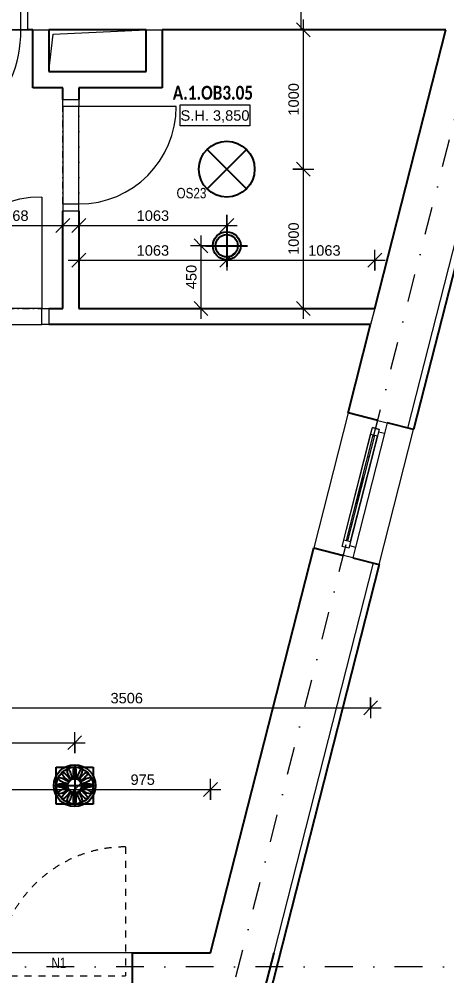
# Model space of a CAD drawing. Header units: millimetres. Extents: x -2011 to 46090, y -3604 to 14792.
# Drawn here: x 20037 to 23109, y -66 to 6802 of the extents above; entities that cross this region are included whole.
import ezdxf

# ---------------------------------------------------------------- set-up
doc = ezdxf.new("R2010")
doc.units = ezdxf.units.MM
for name, pattern in [('HA_Dash_2mm-S1mm', [100, 50, -50]), ('HA_DashDot_10mm-S3mm', [500, 200, -150, 0, -150]), ('HA_DashDot_2_2mm-S0_6mm', [110, 50, -30, 0, -30])]:
    doc.linetypes.add(name, pattern=pattern)
for name, color, linetype, lineweight in [('A-____-____-DIMS', 9, 'Continuous', 5), ('A-____-____-DIMS-50', 9, 'Continuous', 5), ('A-AREA-____-IDEN', 9, 'Continuous', 9), ('A-DETL-GENF-OTLN', 9, 'Continuous', 9), ('A-DOOR-____-MCUT', 9, 'HA_DashDot_2_2mm-S0_6mm', 9), ('A-DOOR-____-OTLN', 9, 'Continuous', 9), ('A-DOOR-FRAM-OTLN', 9, 'Continuous', 9), ('A-FLOR-____-OTLN', 9, 'Continuous', 9), ('A-GENM-____-OTLN', 9, 'Continuous', 9), ('A-GLAZ-____-MCUT', 9, 'Continuous', 5), ('A-GLAZ-____-OTLN', 9, 'Continuous', 5), ('A-WALL-____-MCUT', 9, 'Continuous', 25), ('A-WALL-____-OTLN', 9, 'Continuous', 9), ('E-LITE-EQPM-IDEN', 9, 'Continuous', 9), ('E-LITE-EQPM-OTLN', 9, 'Continuous', 9), ('G-____-____-DIMS', 9, 'Continuous', 5), ('I-WALL-____-MCUT', 9, 'Continuous', 25), ('M-HVAC-CDFF-OTLN', 9, 'Continuous', 9), ('S-GRID-____-OTLN', 9, 'Continuous', 5)]:
    doc.layers.add(name, color=color, linetype=linetype, lineweight=lineweight)
doc.styles.add('Arial_1', font='arial.ttf', dxfattribs={"width": 0.8, "height": 75})
doc.styles.add('Arial_2', font='arial.ttf', dxfattribs={"height": 75})
doc.styles.add('Calibri_B', font='calibrib.ttf', dxfattribs={"width": 0.8, "height": 100})
doc.dimstyles.new('Inner_Dimensions', dxfattribs={"dimscale": 304.8, "dimtxt": 76.519455, "dimasz": 0.328084, "dimexe": 0.246063, "dimexo": 0.0625, "dimgap": 0.032808, "dimtad": 1, "dimdec": 0, "dimzin": 0, "dimdsep": 46, "dimtxsty": 'Arial_2', "dimblk1": 'OBLIQUE', "dimblk2": 'OBLIQUE', "dimsah": 1, "dimcen": 0.09, "dimdle": 0.246063, "dimazin": 0, "dimtfac": 1, "dimtdec": 4, "dimtix": 1, "dimtmove": 0, "dimatfit": 3, "dimfxl": 0.246063, "dimfxlon": 1, "dimtvp": 1, "dimtolj": 1, "dimtzin": 0, "dimlwd": 9, "dimlwe": 9, "dimarcsym": 2})
doc.dimstyles.new('Inner_Dimensions_1', dxfattribs={"dimscale": 304.8, "dimtxt": 76.519455, "dimasz": 0.328084, "dimexe": 0.246063, "dimexo": 0.0625, "dimgap": 0.032808, "dimtad": 1, "dimdec": 0, "dimzin": 0, "dimdsep": 46, "dimtxsty": 'Arial_2', "dimblk1": 'OBLIQUE', "dimblk2": 'OBLIQUE', "dimsah": 1, "dimcen": 0.09, "dimdle": 0.246063, "dimazin": 0, "dimtfac": 1, "dimtdec": 4, "dimtix": 1, "dimtmove": 2, "dimatfit": 3, "dimfxl": 0.246063, "dimfxlon": 1, "dimtvp": 1, "dimtolj": 1, "dimtzin": 0, "dimlwd": 9, "dimlwe": 9, "dimarcsym": 2})

# ---------------------------------------------------------------- blocks, each defined once
blk = doc.blocks.new('HA_DR_Single_Swing_Solid - In_OJ_900x2100_Vstupni-2215765-DSP_1NP-A')
at = {"layer": 'A-DOOR-____-MCUT'}
for p, q in [((-450, 125), (450, 125)), ((-450, -125), (450, -125))]:
    blk.add_line(p, q, dxfattribs=at)
at = {"layer": 'A-DOOR-____-OTLN', "lineweight": 5}
blk.add_line((450, 1025), (450, 125), dxfattribs=at)
at = {"layer": 'A-DOOR-____-OTLN'}
for p, q in [((-500, 125), (500, 125)), ((-500, -125), (500, -125))]:
    blk.add_line(p, q, dxfattribs=at)
at = {"layer": 'A-DOOR-____-OTLN', "lineweight": 5}
blk.add_arc((450, 125), 900, 90, 180, dxfattribs=at)
at = {"layer": 'A-DOOR-FRAM-OTLN'}
for p, q in [((-500, 125), (-500, -125)), ((-450, 125), (-500, 125)), ((-450, 125), (-450, -125)), ((450, 125), (-450, 125)), ((450, -125), (450, 125)), ((450, 125), (500, 125)), ((500, 125), (500, -125)), ((-500, -125), (-450, -125)), ((-450, -125), (450, -125)), ((500, -125), (450, -125))]:
    blk.add_line(p, q, dxfattribs=at)
blk = doc.blocks.new('HA_DR_Single_Swing_Solid - In_OJ_800x2100-2215786-DSP_1NP-A')
at = {"layer": 'A-DOOR-____-MCUT'}
for p, q in [((-400, 57.5), (400, 57.5)), ((-400, -57.5), (400, -57.5))]:
    blk.add_line(p, q, dxfattribs=at)
at = {"layer": 'A-DOOR-____-OTLN', "lineweight": 5}
blk.add_line((400, 857.5), (400, 57.5), dxfattribs=at)
blk.add_arc((400, 57.5), 800, 90, 180, dxfattribs=at)
at = {"layer": 'A-DOOR-FRAM-OTLN'}
for p, q in [((-450, 57.5), (-450, -57.5)), ((-400, 57.5), (-450, 57.5)), ((-400, 57.5), (-400, -57.5)), ((400, 57.5), (-400, 57.5)), ((400, -57.5), (400, 57.5)), ((400, 57.5), (450, 57.5)), ((450, 57.5), (450, -57.5)), ((-450, -57.5), (-400, -57.5)), ((-400, -57.5), (400, -57.5)), ((450, -57.5), (400, -57.5))]:
    blk.add_line(p, q, dxfattribs=at)
blk = doc.blocks.new('HA_DR_Single_Swing_Solid - In_OJ_700x2100-2215885-DSP_1NP-A')
at = {"layer": 'A-DOOR-____-MCUT'}
for p, q in [((-350, 57.5), (350, 57.5)), ((-350, -57.5), (350, -57.5))]:
    blk.add_line(p, q, dxfattribs=at)
at = {"layer": 'A-DOOR-____-OTLN', "lineweight": 5}
blk.add_line((350, -757.5), (350, -57.5), dxfattribs=at)
blk.add_arc((350, -57.5), 700, 180, 270, dxfattribs=at)
at = {"layer": 'A-DOOR-FRAM-OTLN'}
for p, q in [((-350, 57.5), (-400, 57.5)), ((-400, 57.5), (-400, -57.5)), ((350, 57.5), (-350, 57.5)), ((-350, 57.5), (-350, -57.5)), ((350, -57.5), (350, 57.5)), ((350, 57.5), (400, 57.5)), ((400, 57.5), (400, -57.5)), ((-400, -57.5), (-350, -57.5)), ((-350, -57.5), (350, -57.5)), ((400, -57.5), (350, -57.5))]:
    blk.add_line(p, q, dxfattribs=at)
blk = doc.blocks.new('HA_WD_SinglePanel - 1000x3200-2168126-DSP_1NP-A')
at = {"layer": 'A-GLAZ-____-MCUT'}
for p, q in [((-500, 0), (-500, 70)), ((-500, 70), (-420, 70)), ((-420, 70), (-420, 25)), ((420, 25), (420, 70)), ((420, 70), (500, 70)), ((500, 70), (500, 0)), ((-440, 0), (-500, 0)), ((-440, -25), (-440, 25)), ((-440, 25), (-390, 25)), ((-390, 25), (-390, -25)), ((390, 5), (-390, 5)), ((390, -25), (390, 25)), ((390, 25), (440, 25)), ((440, 25), (440, -25)), ((500, 0), (440, 0)), ((-390, -25), (-440, -25)), ((390, -5), (-390, -5)), ((440, -25), (390, -25))]:
    blk.add_line(p, q, dxfattribs=at)
at = {"layer": 'A-GLAZ-____-OTLN'}
for p, q in [((-420, 70), (420, 70)), ((-440, 25), (-440, -25)), ((-440, 25), (440, 25)), ((390, 25), (-390, 25)), ((440, 25), (440, -25)), ((440, -25), (-440, -25)), ((390, -25), (-390, -25))]:
    blk.add_line(p, q, dxfattribs=at)
blk = doc.blocks.new('HA_GM_Shaft_Rectangle - Default-2240313-DSP_1NP-A')
at = {"layer": 'A-DETL-GENF-OTLN'}
for p, q in [((30, -30), (700, 0)), ((0, -300), (30, -30))]:
    blk.add_line(p, q, dxfattribs=at)
at = {"layer": 'A-GENM-____-OTLN'}
for p, q in [((0, -300), (0, 0)), ((0, 0), (700, 0)), ((700, 0), (700, -300)), ((700, -300), (0, -300))]:
    blk.add_line(p, q, dxfattribs=at)
blk = doc.blocks.new('ABMV_CW_Single_Swing_Generic - Ex_Glass_SKLOPNE-2012392-DSP_1NP-A')
at = {"layer": 'A-DOOR-____-OTLN', "linetype": 'HA_Dash_2mm-S1mm', "lineweight": 5}
for p in [(462.5, 955), (-462.5, 30)]:
    blk.add_line(p, (462.5, 30), dxfattribs=at)
blk.add_arc((462.5, 30), 925, 90, 180, dxfattribs=at)
blk = doc.blocks.new('HA_LF_GenericSymbol - OS23_pokoj-1621429-DSP_1NP-A')
at = {"layer": 'E-LITE-EQPM-OTLN', "color": 11, "lineweight": 25}
for p, q in [((141.4, 141.4), (-141.4, -141.4)), ((-141.4, 141.4), (141.4, -141.4))]:
    blk.add_line(p, q, dxfattribs=at)
blk.add_circle((0, 0), 200, dxfattribs=at)
blk = doc.blocks.new('HA_VZT_GenericSymbol03 - Default-2032665-DSP_1NP-A')
at = {"layer": 'M-HVAC-CDFF-OTLN', "color": 92, "lineweight": 25}
for p, q in [((0, 150), (0, -150)), ((-132, -132), (-132, 132)), ((-132, 132), (132, 132)), ((132, 132), (132, -132)), ((-150, 0), (150, 0)), ((132, -132), (-132, -132))]:
    blk.add_line(p, q, dxfattribs=at)
for radius in [150, 132, 50]:
    blk.add_circle((0, 0), radius, dxfattribs=at)
for centre, start, end in [((24.2, 151.1), 206.66737, 242.2769), ((-151.6, -21.1), 26.5587, 62.16823), ((75.4, 133.2), 186.24957, 221.8591), ((-149.5, 33.1), 6.1409, 41.75043), ((123.1, 91), 162.24957, 197.8591), ((-123.1, 91), 342.1409, 17.75043), ((149.5, 33.1), 138.24957, 173.8591), ((-75.4, 133.2), 318.1409, 353.75043), ((151.6, -21.1), 117.83177, 153.4413), ((-24.2, 151.1), 297.7231, 333.33263), ((-91, -123.1), 72.1409, 107.75043), ((-33.1, 149.5), 228.24957, 263.8591), ((-133.2, -75.4), 48.1409, 83.75043), ((133.2, -75.4), 96.24957, 131.8591), ((33.1, 149.5), 276.1409, 311.75043), ((91, -123.1), 72.24957, 107.8591), ((-91, 123.1), 252.24957, 287.8591), ((-33.1, -149.5), 96.1409, 131.75043), ((-133.2, 75.4), 276.24957, 311.8591), ((24.2, -151.1), 117.7231, 153.33263), ((-151.6, 21.1), 297.83177, 333.4413), ((75.4, -133.2), 138.1409, 173.75043), ((-149.5, -33.1), 318.24957, 353.8591), ((123.1, -91), 162.1409, 197.75043), ((-123.1, -91), 342.24957, 17.8591), ((149.5, -33.1), 186.1409, 221.75043), ((-75.4, -133.2), 6.24957, 41.8591), ((151.6, 21.1), 206.5587, 242.16823), ((-24.2, -151.1), 26.66737, 62.2769), ((133.2, 75.4), 228.1409, 263.75043), ((33.1, -149.5), 48.24957, 83.8591), ((91, 123.1), 252.1409, 287.75043)]:
    blk.add_arc(centre, 134.5, start, end, dxfattribs=at)
blk = doc.blocks.new('HA_VZT_GenericSymbol - Default-2029965-DSP_1NP-A')
at = {"layer": 'M-HVAC-CDFF-OTLN', "color": 92, "lineweight": 25}
for p, q in [((0, 150), (0, -150)), ((-150, 0), (150, 0))]:
    blk.add_line(p, q, dxfattribs=at)
for radius in [100, 80]:
    blk.add_circle((0, 0), radius, dxfattribs=at)
blk = doc.blocks.new('DIMBLOCK10-DSP_1NP-A')
at = {"layer": 'A-____-____-DIMS-50', "lineweight": 9}
for p, q in [((19055.4, 1933.2), (19055.4, 1783.2)), ((19055.4, 1858.2), (19055.4, 1933.2)), ((22561.2, 1933.2), (22561.2, 1783.2)), ((22561.2, 1858.2), (22561.2, 1933.2)), ((19055.4, 1858.2), (19005.4, 1808.2)), ((19055.4, 1858.2), (19105.4, 1908.2)), ((19055.4, 1858.2), (22636.2, 1858.2)), ((22561.2, 1858.2), (22511.2, 1808.2)), ((22561.2, 1858.2), (22611.2, 1908.2))]:
    blk.add_line(p, q, dxfattribs=at)
at = {"layer": 'A-____-____-DIMS-50', "color": 0, "lineweight": 9, "insert": (20692.9, 1965.6), "char_height": 75, "width": 276.883, "attachment_point": 1, "line_spacing_factor": 0.941778, "style": 'Arial_2'}
blk.add_mtext('3506', dxfattribs=at)
blk = doc.blocks.new('_Oblique')
at = {"color": 0, "linetype": 'ByBlock', "lineweight": -2}
blk.add_line((-0.5, -0.5), (0.5, 0.5), dxfattribs=at)
blk = doc.blocks.new('DIMBLOCK44-DSP_1NP-A')
at = {"layer": 'A-____-____-DIMS-50', "lineweight": 9}
for p, q in [((19682.5, 5396.6), (19682.5, 5246.6)), ((19682.5, 5321.6), (19682.5, 5396.6)), ((19682.5, 5321.6), (19732.5, 5371.6)), ((20350, 5396.6), (20350, 5246.6)), ((20350, 5321.6), (20350, 5396.6)), ((20350, 5321.6), (20400, 5371.6)), ((19682.5, 5321.6), (19632.5, 5271.6)), ((19682.5, 5321.6), (20425, 5321.6)), ((20350, 5321.6), (20300, 5271.6))]:
    blk.add_line(p, q, dxfattribs=at)
at = {"layer": 'A-____-____-DIMS-50', "color": 0, "lineweight": 9, "insert": (19929.7, 5428.9), "char_height": 75, "width": 207.662, "attachment_point": 1, "line_spacing_factor": 0.941778, "style": 'Arial_2'}
blk.add_mtext('668', dxfattribs=at)
blk = doc.blocks.new('DIMBLOCK45-DSP_1NP-A')
at = {"layer": 'A-____-____-DIMS-50', "lineweight": 9}
for p, q in [((20465, 5396.6), (20465, 5246.6)), ((20465, 5321.6), (20465, 5396.6)), ((20465, 5321.6), (20515, 5371.6)), ((21527.8, 5396.6), (21527.8, 5246.6)), ((21527.8, 5321.6), (21527.8, 5396.6)), ((21527.8, 5321.6), (21577.8, 5371.6)), ((20390, 5321.6), (21602.8, 5321.6)), ((20465, 5321.6), (20415, 5271.6)), ((21527.8, 5321.6), (21477.8, 5271.6))]:
    blk.add_line(p, q, dxfattribs=at)
at = {"layer": 'A-____-____-DIMS-50', "color": 0, "lineweight": 9, "insert": (20881, 5428.9), "char_height": 75, "width": 276.883, "attachment_point": 1, "line_spacing_factor": 0.941778, "style": 'Arial_2'}
blk.add_mtext('1063', dxfattribs=at)
blk = doc.blocks.new('DIMBLOCK46-DSP_1NP-A')
at = {"layer": 'A-____-____-DIMS-50', "lineweight": 9}
for p, q in [((22077.6, 6800), (22077.6, 5725)), ((22077.6, 6725), (22027.6, 6775)), ((22152.6, 6725), (22002.6, 6725)), ((22077.6, 6725), (22127.6, 6675)), ((22077.6, 6725), (22152.6, 6725)), ((22077.6, 5725), (22027.6, 5775)), ((22002.6, 5725), (22152.6, 5725)), ((22077.6, 5725), (22002.6, 5725)), ((22077.6, 5725), (22127.6, 5675))]:
    blk.add_line(p, q, dxfattribs=at)
at = {"layer": 'A-____-____-DIMS-50', "color": 0, "lineweight": 9, "insert": (21970.3, 6109.6), "char_height": 75, "width": 276.883, "attachment_point": 1, "rotation": 90, "line_spacing_factor": 0.941778, "style": 'Arial_2'}
blk.add_mtext('1000', dxfattribs=at)
blk = doc.blocks.new('DIMBLOCK47-DSP_1NP-A')
at = {"layer": 'A-____-____-DIMS-50', "lineweight": 9}
for p, q in [((22077.6, 5725), (22027.6, 5775)), ((22002.6, 5725), (22152.6, 5725)), ((22077.6, 5725), (22002.6, 5725)), ((22077.6, 5725), (22077.6, 4650)), ((22077.6, 5725), (22127.6, 5675)), ((22077.6, 4725), (22027.6, 4775)), ((22152.6, 4725), (22002.6, 4725)), ((22077.6, 4725), (22127.6, 4675)), ((22077.6, 4725), (22152.6, 4725))]:
    blk.add_line(p, q, dxfattribs=at)
at = {"layer": 'A-____-____-DIMS-50', "color": 0, "lineweight": 9, "insert": (21970.3, 5109.6), "char_height": 75, "width": 276.883, "attachment_point": 1, "rotation": 90, "line_spacing_factor": 0.941778, "style": 'Arial_2'}
blk.add_mtext('1000', dxfattribs=at)
blk = doc.blocks.new('DIMBLOCK101-DSP_1NP-A')
at = {"layer": 'A-____-____-DIMS-50', "lineweight": 9}
for p, q in [((17675, 1348), (17675, 1198)), ((17675, 1273), (17675, 1348)), ((17675, 1273), (17725, 1323)), ((20435.8, 1348), (20435.8, 1198)), ((20435.8, 1273), (20435.8, 1348)), ((20435.8, 1273), (20485.8, 1323)), ((17675, 1273), (17625, 1223)), ((17675, 1273), (20435.8, 1273)), ((20435.8, 1273), (20385.8, 1223))]:
    blk.add_line(p, q, dxfattribs=at)
at = {"layer": 'A-____-____-DIMS-50', "color": 0, "lineweight": 9, "insert": (18940, 1380.3), "char_height": 75, "width": 276.883, "attachment_point": 1, "line_spacing_factor": 0.941778, "style": 'Arial_2'}
blk.add_mtext('2761', dxfattribs=at)
blk = doc.blocks.new('DIMBLOCK102-DSP_1NP-A')
at = {"layer": 'A-____-____-DIMS-50', "lineweight": 9}
for p, q in [((20435.8, 1348), (20435.8, 1198)), ((20435.8, 1273), (20435.8, 1348)), ((20435.8, 1273), (20485.8, 1323)), ((21410.8, 1198), (21410.8, 1348)), ((21410.8, 1273), (21460.8, 1323)), ((20435.8, 1273), (20385.8, 1223)), ((20435.8, 1273), (21485.8, 1273)), ((21410.8, 1273), (21360.8, 1223)), ((21410.8, 1273), (21410.8, 1198))]:
    blk.add_line(p, q, dxfattribs=at)
at = {"layer": 'A-____-____-DIMS-50', "color": 0, "lineweight": 9, "insert": (20836.7, 1380.3), "char_height": 75, "width": 207.662, "attachment_point": 1, "line_spacing_factor": 0.941778, "style": 'Arial_2'}
blk.add_mtext('975', dxfattribs=at)
blk = doc.blocks.new('DIMBLOCK104-DSP_1NP-A')
at = {"layer": 'A-____-____-DIMS-50', "lineweight": 9}
for p, q in [((19055.4, 1683.2), (19055.4, 1533.2)), ((19055.4, 1608.2), (19055.4, 1683.2)), ((19055.4, 1608.2), (19105.4, 1658.2)), ((20435.8, 1533.2), (20435.8, 1683.2)), ((20435.8, 1608.2), (20485.8, 1658.2)), ((19055.4, 1608.2), (19005.4, 1558.2)), ((19055.4, 1608.2), (20510.8, 1608.2)), ((20435.8, 1608.2), (20385.8, 1558.2)), ((20435.8, 1608.2), (20435.8, 1533.2))]:
    blk.add_line(p, q, dxfattribs=at)
at = {"layer": 'A-____-____-DIMS-50', "color": 0, "lineweight": 9, "insert": (19630.2, 1715.6), "char_height": 75, "width": 276.883, "attachment_point": 1, "line_spacing_factor": 0.941778, "style": 'Arial_2'}
blk.add_mtext('1380', dxfattribs=at)
blk = doc.blocks.new('DIMBLOCK122-DSP_1NP-A')
at = {"layer": 'A-____-____-DIMS-50', "lineweight": 9}
for p, q in [((21342.9, 5175), (21292.9, 5225)), ((21342.9, 5250), (21342.9, 4650)), ((21417.9, 5175), (21267.9, 5175)), ((21342.9, 5175), (21392.9, 5125)), ((21342.9, 5175), (21417.9, 5175)), ((21342.9, 4725), (21292.9, 4775)), ((21417.9, 4725), (21267.9, 4725)), ((21342.9, 4725), (21392.9, 4675)), ((21342.9, 4725), (21417.9, 4725))]:
    blk.add_line(p, q, dxfattribs=at)
at = {"layer": 'A-____-____-DIMS-50', "color": 0, "lineweight": 9, "insert": (21235.5, 4863.5), "char_height": 75, "width": 207.662, "attachment_point": 1, "rotation": 90, "line_spacing_factor": 0.941778, "style": 'Arial_2'}
blk.add_mtext('450', dxfattribs=at)
blk = doc.blocks.new('DIMBLOCK128-DSP_1NP-A')
at = {"layer": 'A-____-____-DIMS-50', "lineweight": 9}
for p, q in [((20465, 5146.6), (20465, 4996.6)), ((20465, 5071.6), (20465, 5146.6)), ((20465, 5071.6), (20515, 5121.6)), ((21527.8, 5146.6), (21527.8, 4996.6)), ((21527.8, 5071.6), (21527.8, 5146.6)), ((21527.8, 5071.6), (21577.8, 5121.6)), ((20390, 5071.6), (21527.8, 5071.6)), ((20465, 5071.6), (20415, 5021.6)), ((21527.8, 5071.6), (21477.8, 5021.6))]:
    blk.add_line(p, q, dxfattribs=at)
at = {"layer": 'A-____-____-DIMS-50', "color": 0, "lineweight": 9, "insert": (20881, 5178.9), "char_height": 75, "width": 276.883, "attachment_point": 1, "line_spacing_factor": 0.941778, "style": 'Arial_2'}
blk.add_mtext('1063', dxfattribs=at)
blk = doc.blocks.new('DIMBLOCK129-DSP_1NP-A')
at = {"layer": 'A-____-____-DIMS-50', "lineweight": 9}
for p, q in [((21527.8, 5146.6), (21527.8, 4996.6)), ((21527.8, 5071.6), (21527.8, 5146.6)), ((21527.8, 5071.6), (21577.8, 5121.6)), ((22590.5, 4996.6), (22590.5, 5146.6)), ((22590.5, 5071.6), (22640.5, 5121.6)), ((21527.8, 5071.6), (21477.8, 5021.6)), ((21527.8, 5071.6), (22665.5, 5071.6)), ((22590.5, 5071.6), (22540.5, 5021.6)), ((22590.5, 5071.6), (22590.5, 4996.6))]:
    blk.add_line(p, q, dxfattribs=at)
at = {"layer": 'A-____-____-DIMS-50', "color": 0, "lineweight": 9, "insert": (22112.4, 5178.9), "char_height": 75, "width": 276.883, "attachment_point": 1, "line_spacing_factor": 0.941778, "style": 'Arial_2'}
blk.add_mtext('1063', dxfattribs=at)
blk = doc.blocks.new('Spot Elevations - Generic-448778-DSP_1NP-A')
at = {"layer": 'G-____-____-DIMS', "lineweight": 9}
for p, q in [((-5, 0), (-5, 3)), ((-5, 3), (5, 3)), ((5, 3), (5, 0)), ((5, 0), (-5, 0))]:
    blk.add_line(p, q, dxfattribs=at)

msp = doc.modelspace()

# ---------------------------------------------------------------- linework, layer by layer
at = {"layer": 'A-FLOR-____-OTLN'}
msp.add_line((20850, 100), (16600, 100), dxfattribs=at)
at = {"layer": 'A-WALL-____-MCUT', "lineweight": 9}
for p, q in [((23667, 7165), (22825.8, 3867.1)), ((22060, 6975), (22060, 6725)), ((20135, 6725), (20250, 6725)), ((20950, 6725), (21065, 6725)), ((22590.5, 4725), (22561.2, 4610)), ((22578.6, 2898.2), (21864.8, 100))]:
    msp.add_line(p, q, dxfattribs=at)
at = {"layer": 'A-WALL-____-MCUT'}
for p, q in [((23724.9, 7210), (22869.4, 3856)), ((23100.7, 6725), (22060, 6725)), ((22590.5, 4725), (23100.7, 6725)), ((22399.4, 3975.9), (22561.2, 4610)), ((22612.6, 3921.5), (22399.4, 3975.9)), ((22869.4, 3856), (22680.4, 3904.2)), ((21410.8, 100), (22152.3, 3006.9)), ((22152.3, 3006.9), (22365.4, 2952.5)), ((22622.2, 2887), (21787.6, -385)), ((22433.3, 2935.2), (22622.2, 2887)), ((20850, -385), (20850, 100)), ((20850, 100), (21410.8, 100)), ((21864.8, 100), (21752.6, -340))]:
    msp.add_line(p, q, dxfattribs=at)
at = {"layer": 'A-WALL-____-OTLN'}
for p, q in [((22399.4, 3975.9), (22152.3, 3006.9)), ((22622.2, 2887), (22869.4, 3856))]:
    msp.add_line(p, q, dxfattribs=at)
at = {"layer": 'I-WALL-____-MCUT'}
for p, q in [((20135, 6725), (20100, 6725)), ((20135, 6310), (20135, 6725)), ((20950, 6725), (20250, 6725)), ((20250, 6725), (20250, 6425)), ((20950, 6425), (20950, 6725)), ((22060, 6725), (21065, 6725)), ((21065, 6725), (21065, 6310)), ((20250, 6425), (20950, 6425)), ((20350, 6310), (20135, 6310)), ((20350, 6225), (20350, 6310)), ((20465, 6310), (20465, 6225)), ((21065, 6310), (20465, 6310)), ((20350, 4725), (20350, 5425)), ((20465, 5425), (20465, 4725)), ((20250, 4725), (20350, 4725)), ((20465, 4725), (22590.5, 4725)), ((22561.2, 4610), (20250, 4610))]:
    msp.add_line(p, q, dxfattribs=at)
at = {"layer": 'S-GRID-____-OTLN', "linetype": 'HA_DashDot_10mm-S3mm', "lineweight": 9}
for p, q in [((21099.6, -2009.9), (24979, 13198.7)), ((25434, 0), (-410.8, 0))]:
    msp.add_line(p, q, dxfattribs=at)

# ---------------------------------------------------------------- block references
at = {"layer": 'A-DOOR-____-OTLN'}
for name, p, rotation in [('HA_DR_Single_Swing_Solid - In_OJ_900x2100_Vstupni-2215765-DSP_1NP-A', (19600, 6850), 180), ('HA_DR_Single_Swing_Solid - In_OJ_700x2100-2215885-DSP_1NP-A', (20407.5, 5825), 89.9999999999998)]:
    msp.add_blockref(name, p, dxfattribs=dict(at, rotation=rotation))
for name, p in [('HA_DR_Single_Swing_Solid - In_OJ_800x2100-2215786-DSP_1NP-A', (19800, 4667.5)), ('ABMV_CW_Single_Swing_Generic - Ex_Glass_SKLOPNE-2012392-DSP_1NP-A', (20337.5, -95))]:
    msp.add_blockref(name, p, dxfattribs=at)
at = {"layer": 'A-GENM-____-OTLN', "lineweight": 5}
msp.add_blockref('HA_GM_Shaft_Rectangle - Default-2240313-DSP_1NP-A', (20250, 6725), dxfattribs=at)
at = {"layer": 'A-GLAZ-____-OTLN', "rotation": 255.690068739286}
msp.add_blockref('HA_WD_SinglePanel - 1000x3200-2168126-DSP_1NP-A', (22489, 3437), dxfattribs=at)
at = {"layer": 'E-LITE-EQPM-OTLN', "color": 11, "lineweight": 25}
msp.add_blockref('HA_LF_GenericSymbol - OS23_pokoj-1621429-DSP_1NP-A', (21527.8, 5725), dxfattribs=at)
at = {"layer": 'G-____-____-DIMS', "lineweight": 9, "xscale": 49.99999999999998, "yscale": 49.99999999999998, "zscale": 49.99999999999998}
msp.add_blockref('Spot Elevations - Generic-448778-DSP_1NP-A', (21442.8, 6036.9), dxfattribs=at)
at = {"layer": 'M-HVAC-CDFF-OTLN', "color": 92, "lineweight": 25}
for name, p in [('HA_VZT_GenericSymbol - Default-2029965-DSP_1NP-A', (21527.8, 5175)), ('HA_VZT_GenericSymbol03 - Default-2032665-DSP_1NP-A', (20435.8, 1300))]:
    msp.add_blockref(name, p, dxfattribs=at)

# ---------------------------------------------------------------- texts
at = {"layer": 'A-AREA-____-IDEN', "lineweight": 5, "insert": (21140.3, 6323.6), "char_height": 100, "width": 715.105, "attachment_point": 1, "style": 'Calibri_B'}
msp.add_mtext('A.1.OB3.05', dxfattribs=at)
at = {"layer": 'E-LITE-EQPM-IDEN', "lineweight": 5, "char_height": 75, "attachment_point": 1, "style": 'Arial_1'}
for s, insert, width in [('OS23', (21167.3, 5590.6), 262.953), ('N1', (20268.2, 65.6), 131.477)]:
    msp.add_mtext(s, dxfattribs=dict(at, insert=insert, width=width))
at = {"layer": 'G-____-____-DIMS', "lineweight": 9, "insert": (21196, 6147.8), "char_height": 75, "width": 592.246, "attachment_point": 1, "line_spacing_factor": 0.941778, "style": 'Arial_2'}
msp.add_mtext('S.H. 3,850', dxfattribs=at)

# ---------------------------------------------------------------- dimensions: what is measured, and where the dimension line sits
at = {"layer": 'A-____-____-DIMS', "lineweight": 9}
for base, p1, p2, override, picture, middle in [((22077.6, 5725), (22152.6, 6725), (22002.6, 5725), {"dimpost": '<>', "dimfxl": 1011.187421}, 'DIMBLOCK46-DSP_1NP-A', (22029.3, 6225)), ((22077.6, 4725), (22002.6, 5725), (22152.6, 4725), {"dimpost": '<>', "dimfxl": 1011.187421}, 'DIMBLOCK47-DSP_1NP-A', (22029.3, 5225)), ((21342.9, 4725), (21417.9, 5175), (21417.9, 4725), {"dimpost": '<>', "dimfxl": 450}, 'DIMBLOCK122-DSP_1NP-A', (21294.6, 4950))]:
    dim = msp.add_linear_dim(base=base, p1=p1, p2=p2, angle=90, dimstyle='Inner_Dimensions', override=override, dxfattribs=at)
    dim.commit()
    dim.dimension.update_dxf_attribs({"geometry": picture, "text_midpoint": middle})
for base, p1, p2, override, picture, middle in [((20350, 5321.5825264), (19682.5, 5396.5825264), (20350, 5396.5825264), {"dimpost": '<>', "dimfxl": 667.5}, 'DIMBLOCK44-DSP_1NP-A', (20016.25, 5369.8755007)), ((21527.8, 5321.6), (20465, 5396.6), (21527.8, 5396.6), {"dimpost": '<>', "dimfxl": 1062.755514}, 'DIMBLOCK45-DSP_1NP-A', (20996.4, 5369.9)), ((21527.8, 5071.6), (20465, 5146.6), (21527.8, 5146.6), {"dimpost": '<>', "dimfxl": 1062.755514}, 'DIMBLOCK128-DSP_1NP-A', (20996.4, 5119.9)), ((22561.2, 1858.2), (19055.4, 1933.2), (22561.2, 1933.2), {"dimpost": '<>', "dimfxl": 3505.796905}, 'DIMBLOCK10-DSP_1NP-A', (20808.3, 1906.5)), ((20435.8, 1608.2), (19055.4, 1683.2), (20435.8, 1533.2), {"dimpost": '<>', "dimfxl": 1388.505773}, 'DIMBLOCK104-DSP_1NP-A', (19745.6, 1656.5)), ((20435.8, 1273), (17675, 1348), (20435.8, 1348), {"dimpost": '<>', "dimfxl": 2760.75952}, 'DIMBLOCK101-DSP_1NP-A', (19055.4, 1321.3)), ((21410.8, 1273), (20435.8, 1348), (21410.8, 1198), {"dimpost": '<>', "dimfxl": 986.470983}, 'DIMBLOCK102-DSP_1NP-A', (20923.3, 1321.3))]:
    dim = msp.add_linear_dim(base=base, p1=p1, p2=p2, dimstyle='Inner_Dimensions', override=override, dxfattribs=at)
    dim.commit()
    dim.dimension.update_dxf_attribs({"geometry": picture, "text_midpoint": middle})
dim = msp.add_linear_dim(base=(22590.5, 5071.6), p1=(21527.8, 5146.6), p2=(22590.5, 4996.6), dimstyle='Inner_Dimensions_1', override={"dimpost": '<>', "dimfxl": 1073.289002}, dxfattribs=at)
dim.commit()
dim.dimension.update_dxf_attribs({"geometry": 'DIMBLOCK129-DSP_1NP-A', "text_midpoint": (22250.8, 5128.9), "dimtype": 160})

doc.saveas('drawing.dxf')
